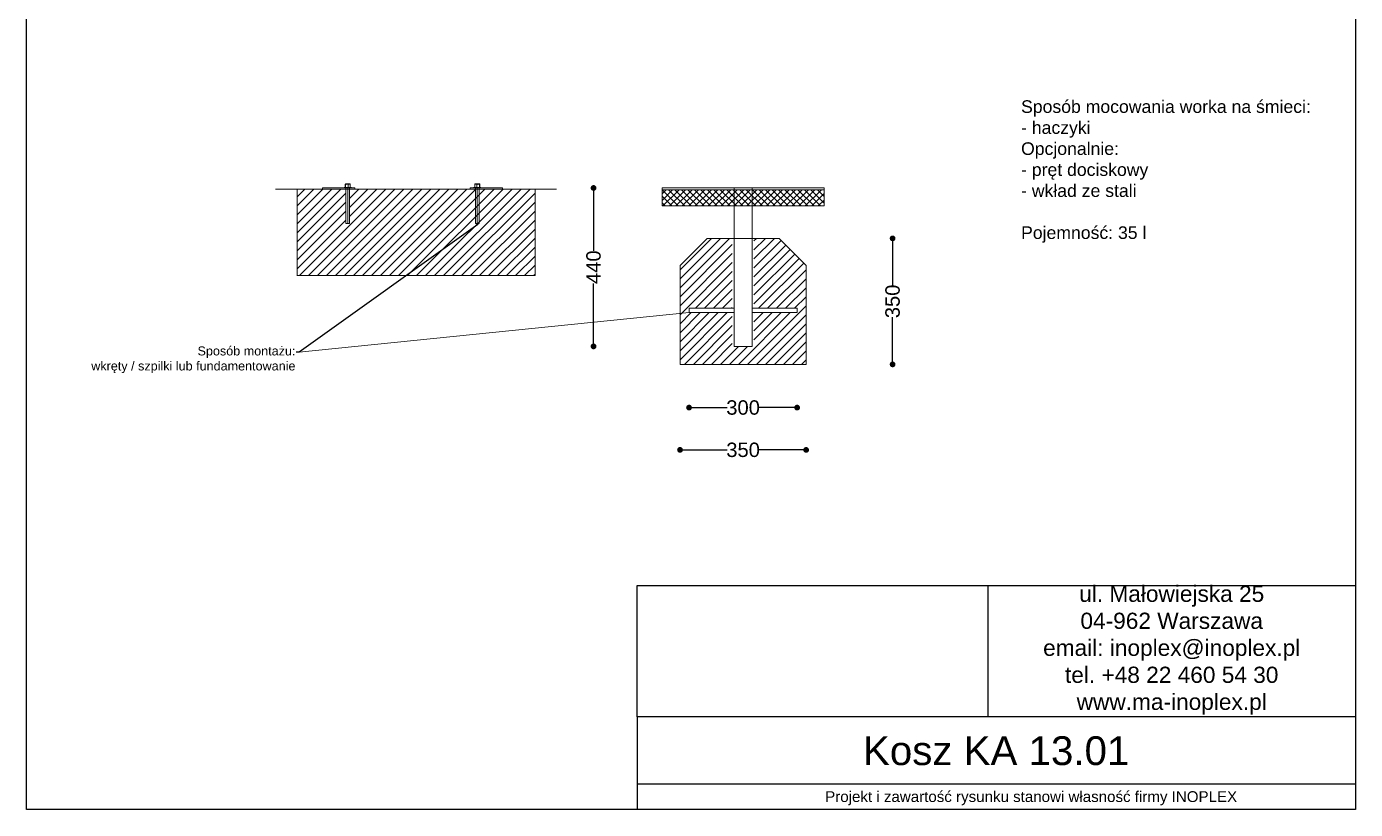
# Model space of a CAD drawing. Header units: millimetres. Extents: x 9731 to 13419, y 15947 to 20910.
# Drawn here: x 9731 to 13419, y 15947 to 18121 of the extents above; entities that cross this region are included whole.
import ezdxf
from ezdxf import colors
from ezdxf.entities.mleader import LeaderData, LeaderLine
from ezdxf.math import Vec2, Vec3

# ---------------------------------------------------------------- set-up
doc = ezdxf.new("R2010")
doc.units = ezdxf.units.MM
doc.header["$LTSCALE"] = 3
doc.layers.add('Krawędzie widoczneARTUR', color=7, linetype='Continuous', lineweight=50)
doc.layers.add('stal', color=7, linetype='Continuous', lineweight=20)
doc.styles.get("Standard").update_dxf_attribs({"font": 'arial.ttf'})
doc.dimstyles.get("Standard").update_dxf_attribs({"dimtxt": 0.18, "dimasz": 0.18, "dimexe": 0.18, "dimexo": 0.0625, "dimgap": 0.09, "dimtad": 0, "dimtih": 1, "dimtoh": 1, "dimdec": 4, "dimzin": 0, "dimdsep": 46, "dimtxsty": 'Standard', "dimcen": 0.09, "dimadec": 0, "dimazin": 0, "dimtfac": 1, "dimtdec": 4, "dimtofl": 0, "dimtmove": 0, "dimatfit": 3, "dimfxl": 1, "dimtolj": 1, "dimtzin": 0, "dimarcsym": 0})
picture_1 = doc.add_image_def('image1.png', size_in_pixel=(179, 67))

# ---------------------------------------------------------------- blocks, each defined once
blk = doc.blocks.new('_Dot')
at = {"color": 0, "linetype": 'ByBlock', "lineweight": -2}
blk.add_line((-0.5, 0), (-1, 0), dxfattribs=at)
at = {"color": 0, "linetype": 'ByBlock', "const_width": 0.5}
blk.add_lwpolyline([(-0.25, 0, 1), (0.25, 0, 1)], format="xyb", close=True, dxfattribs=at)
blk = doc.blocks.new('*D12')
at = {"color": 0, "lineweight": -2, "transparency": 16777216}
for p, q in [((11560.6, 16945.2), (11675.4, 16945.2)), ((11878.6, 16945.2), (11763.8, 16945.2))]:
    blk.add_line(p, q, dxfattribs=at)
at = {"layer": 'Defpoints', "color": 0, "transparency": 16777216}
for p in [(11544.6, 17182.7), (11894.6, 17182.7), (11894.6, 16945.2)]:
    blk.add_point(p, dxfattribs=at)
at = {"color": 0, "lineweight": -2, "transparency": 16777216, "xscale": 16, "yscale": 16, "zscale": 16, "rotation": 180}
blk.add_blockref('_Dot', (11544.6, 16945.2), dxfattribs=at)
at = {"color": 0, "lineweight": -2, "transparency": 16777216, "xscale": 16, "yscale": 16, "zscale": 16}
blk.add_blockref('_Dot', (11894.6, 16945.2), dxfattribs=at)
at = {"color": 0, "lineweight": 15, "transparency": 16777216, "insert": (11719.6, 16945.2), "char_height": 40, "attachment_point": 5}
blk.add_mtext('\\A1;350', dxfattribs=at)
blk = doc.blocks.new('*D13')
at = {"color": 0, "lineweight": -2, "transparency": 16777216}
for p, q in [((12134.6, 17516.7), (12134.6, 17401.9)), ((12134.6, 17198.7), (12134.6, 17313.5))]:
    blk.add_line(p, q, dxfattribs=at)
at = {"layer": 'Defpoints', "color": 0, "transparency": 16777216}
for p in [(12134.6, 17532.7), (12134.6, 17532.7), (11894.6, 17182.7)]:
    blk.add_point(p, dxfattribs=at)
at = {"color": 0, "lineweight": -2, "transparency": 16777216, "xscale": 16, "yscale": 16, "zscale": 16}
for p, rotation in [((12134.6, 17532.7), 90), ((12134.6, 17182.7), 270)]:
    blk.add_blockref('_Dot', p, dxfattribs=dict(at, rotation=rotation))
at = {"color": 0, "lineweight": 15, "transparency": 16777216, "insert": (12134.6, 17357.7), "char_height": 40, "attachment_point": 5, "rotation": 90}
blk.add_mtext('\\A1;350', dxfattribs=at)
blk = doc.blocks.new('*D14')
at = {"color": 0, "lineweight": -2, "transparency": 16777216}
for p, q in [((11585.6, 17062.7), (11675.4, 17062.7)), ((11853.6, 17062.7), (11763.8, 17062.7))]:
    blk.add_line(p, q, dxfattribs=at)
at = {"layer": 'Defpoints', "color": 0, "transparency": 16777216}
for p in [(11569.6, 17338.7), (11869.6, 17338.7), (11869.6, 17062.7)]:
    blk.add_point(p, dxfattribs=at)
at = {"color": 0, "lineweight": -2, "transparency": 16777216, "xscale": 16, "yscale": 16, "zscale": 16, "rotation": 180}
blk.add_blockref('_Dot', (11569.6, 17062.7), dxfattribs=at)
at = {"color": 0, "lineweight": -2, "transparency": 16777216, "xscale": 16, "yscale": 16, "zscale": 16}
blk.add_blockref('_Dot', (11869.6, 17062.7), dxfattribs=at)
at = {"color": 0, "lineweight": 15, "transparency": 16777216, "insert": (11719.6, 17062.7), "char_height": 40, "attachment_point": 5}
blk.add_mtext('\\A1;300', dxfattribs=at)
blk = doc.blocks.new('*D15')
at = {"color": 0, "lineweight": -2, "transparency": 16777216}
for p, q in [((11304.6, 17656.7), (11304.6, 17497.7)), ((11304.6, 17248.7), (11304.6, 17407.7))]:
    blk.add_line(p, q, dxfattribs=at)
at = {"layer": 'Defpoints', "color": 0, "transparency": 16777216}
for p in [(11744.6, 17672.7), (11304.6, 17232.7), (11742.1, 17232.7)]:
    blk.add_point(p, dxfattribs=at)
at = {"color": 0, "lineweight": -2, "transparency": 16777216, "xscale": 16, "yscale": 16, "zscale": 16}
for p, rotation in [((11304.6, 17672.7), 90), ((11304.6, 17232.7), 270)]:
    blk.add_blockref('_Dot', p, dxfattribs=dict(at, rotation=rotation))
at = {"color": 0, "lineweight": 15, "transparency": 16777216, "insert": (11304.6, 17452.7), "char_height": 40, "attachment_point": 5, "rotation": 90}
blk.add_mtext('\\A1;440', dxfattribs=at)

msp = doc.modelspace()

# ---------------------------------------------------------------- hatches: boundary and pattern name
at = {"lineweight": 9}
h = msp.add_hatch(dxfattribs=at)
h.set_pattern_fill('JIS_WOOD', color=256, scale=25)
h.set_pattern_definition([(45, (8040.264, 15706.7), (-12.5, 12.5), [])])
h.paths.add_polyline_path([(10996.8, 17669.7), (10982.1, 17669.7), (10642.1, 17669.7), (10627.4, 17669.7), (10627.4, 17573.6), (10617.1, 17573.7), (10617.1, 17669.7), (10562.1, 17669.7), (10482.1, 17669.7), (10482.1, 17429.7), (11142.1, 17429.7), (11142.1, 17669.7), (11062.1, 17669.7), (11007.1, 17669.7), (11007.1, 17669.7), (10996.8, 17669.7)])
h = msp.add_hatch(dxfattribs=at)
h.set_pattern_fill('ANSI37', color=256, scale=4)
h.set_pattern_definition([(45, (9605.486, 15515.72), (-8.980256, 8.980256), []), (135, (9605.486, 15515.72), (-8.980256, -8.980256), [])])
h.paths.add_polyline_path([(11694.6, 17667.7), (11494.6, 17667.7), (11494.6, 17622.7), (11694.6, 17622.7)])
h.paths.add_polyline_path([(11744.6, 17667.7), (11694.6, 17667.7), (11694.6, 17622.7), (11744.6, 17622.7)])
h.paths.add_polyline_path([(11944.6, 17667.7), (11744.6, 17667.7), (11744.6, 17622.7), (11944.6, 17622.7)])
h = msp.add_hatch(dxfattribs=at)
h.set_pattern_fill('JIS_WOOD', color=256, scale=25)
h.set_pattern_definition([(45, (-5299.426, 5101.695), (-12.5, 12.5), [])])
h.paths.add_polyline_path([(11689.6, 17532.7), (11619.6, 17532.7), (11544.6, 17457.7), (11544.6, 17182.7), (11744.6, 17182.7), (11894.6, 17182.7), (11894.6, 17457.7), (11819.6, 17532.7), (11749.6, 17532.7), (11749.6, 17338.7), (11869.6, 17338.7), (11869.6, 17326.7), (11749.6, 17326.7), (11749.6, 17232.7), (11689.6, 17232.7), (11689.6, 17326.7), (11569.6, 17326.7), (11569.6, 17338.7), (11689.6, 17338.7)])

# ---------------------------------------------------------------- linework, layer by layer
for p, q in [((10562.1, 17669.7), (10422.1, 17669.7)), ((10562.1, 17669.7), (10482.1, 17669.7)), ((10482.1, 17669.7), (10482.1, 17429.7)), ((10602.1, 17672.7), (10552.1, 17672.7)), ((10552.1, 17672.7), (10552.1, 17669.7)), ((10562.1, 17672.7), (10602.1, 17672.7)), ((10562.1, 17672.7), (10642.1, 17672.7)), ((10642.1, 17669.7), (10562.1, 17669.7)), ((10642.1, 17672.7), (10642.1, 17669.7)), ((10642.1, 17672.7), (10642.1, 17669.7)), ((10642.1, 17669.7), (10982.1, 17669.7)), ((11002.1, 17672.7), (10962.1, 17672.7)), ((10962.1, 17672.7), (10962.1, 17669.7)), ((11052.1, 17672.7), (10972.1, 17672.7)), ((10972.1, 17669.7), (11052.1, 17669.7)), ((11042.1, 17672.7), (10992.1, 17672.7)), ((11012.1, 17672.7), (11052.1, 17672.7)), ((11052.1, 17669.7), (11052.1, 17672.7)), ((11052.1, 17669.7), (11202.1, 17669.7)), ((11062.1, 17669.7), (11142.1, 17669.7)), ((11142.1, 17669.7), (11142.1, 17429.7)), ((11694.6, 17672.7), (11494.6, 17672.7)), ((11494.6, 17672.7), (11494.6, 17622.7)), ((11494.6, 17672.7), (11494.6, 17667.7)), ((11494.6, 17667.7), (11944.6, 17667.7)), ((11749.6, 17672.7), (11689.6, 17672.7)), ((11744.6, 17672.7), (11694.6, 17672.7)), ((11694.6, 17672.7), (11744.6, 17672.7)), ((11694.6, 17672.7), (11694.6, 17232.7)), ((11744.6, 17672.7), (11944.6, 17672.7)), ((11744.6, 17672.7), (11744.6, 17232.7)), ((11944.6, 17672.7), (11944.6, 17622.7)), ((11494.6, 17622.7), (11944.6, 17622.7)), ((11544.6, 17457.7), (11619.6, 17532.7)), ((11819.6, 17532.7), (11619.6, 17532.7)), ((11894.6, 17457.7), (11819.6, 17532.7)), ((11544.6, 17457.7), (11544.6, 17182.7)), ((11894.6, 17182.7), (11894.6, 17457.7)), ((10481, 17429.7), (11142.1, 17429.7)), ((11544.6, 17182.7), (11744.6, 17182.7)), ((11744.6, 17182.7), (11894.6, 17182.7))]:
    msp.add_line(p, q, dxfattribs=at)
at = {"lineweight": 15}
msp.add_line((10487.2, 17216.4), (11569.6, 17326.7), dxfattribs=at)
for p, q in [((11425.2, 16203.7), (11425.2, 16568.3)), ((11619, 16568.3), (13419.1, 16568.3)), ((13419.1, 16568.3), (13419.1, 16203.7)), ((11425.2, 16203.7), (11425.2, 15946.6)), ((13419.1, 16203.7), (11619, 16203.7)), ((13418.8, 16017.1), (11425.2, 16017.1))]:
    msp.add_line(p, q)
msp.add_lwpolyline([(9730.9, 20910.5), (13419.1, 20910.5), (13419.1, 15946.6), (9730.9, 15946.6)], close=True)
at = {"layer": 'Krawędzie widoczneARTUR', "lineweight": 9}
for p, q in [((10612.1, 17673.7), (10632.4, 17673.7)), ((10612.1, 17673.7), (10612.1, 17672.7)), ((10615.3, 17674.4), (10615.3, 17681.4)), ((10616.1, 17683.9), (10628, 17683.9)), ((10616.4, 17674.4), (10616.4, 17681.4)), ((10617.4, 17673.7), (10617.4, 17672.7)), ((10623.4, 17674.4), (10623.4, 17681.4)), ((10628, 17683.9), (10628.5, 17683.9)), ((10629.3, 17674.4), (10629.3, 17681.4)), ((10992.1, 17673.7), (10971.8, 17673.7)), ((10974.9, 17674.4), (10974.9, 17681.4)), ((10976.2, 17683.9), (10975.6, 17683.9)), ((10988.1, 17683.9), (10976.2, 17683.9)), ((10980.8, 17674.4), (10980.8, 17681.4)), ((10986.8, 17673.7), (10986.8, 17672.7)), ((10987.8, 17674.4), (10987.8, 17681.4)), ((10988.9, 17674.4), (10988.9, 17681.4)), ((10992.1, 17673.7), (10992.1, 17672.7)), ((11569.6, 17338.7), (11569.6, 17326.7)), ((11694.6, 17338.7), (11569.6, 17338.7)), ((11869.6, 17338.7), (11744.6, 17338.7)), ((11869.6, 17326.7), (11869.6, 17338.7)), ((11694.6, 17326.7), (11569.6, 17326.7)), ((11869.6, 17326.7), (11744.6, 17326.7)), ((11694.6, 17232.7), (11744.6, 17232.7)), ((11697.1, 17232.7), (11694.6, 17232.7)), ((11744.6, 17232.7), (11742.1, 17232.7))]:
    msp.add_line(p, q, dxfattribs=at)
at = {"layer": 'Krawędzie widoczneARTUR', "lineweight": 9, "flags": 128}
for points in [[(10615.3, 17681.4), (10615.3, 17681.8), (10615.3, 17682.1), (10615.4, 17682.4), (10615.4, 17682.7), (10615.5, 17683), (10615.5, 17683.2), (10615.6, 17683.3), (10615.6, 17683.5), (10615.7, 17683.6), (10615.7, 17683.6), (10615.8, 17683.7), (10615.8, 17683.7), (10615.9, 17683.7), (10616, 17683.6), (10616, 17683.6), (10616.1, 17683.5), (10616.1, 17683.3), (10616.2, 17683.2), (10616.2, 17683), (10616.3, 17682.7), (10616.3, 17682.4), (10616.4, 17682.1), (10616.4, 17681.8), (10616.4, 17681.4)], [(10615.3, 17674.4), (10615.3, 17674.4), (10615.3, 17674.3), (10615.3, 17674.3), (10615.3, 17674.3), (10615.3, 17674.3), (10615.3, 17674.2), (10615.3, 17674.2), (10615.3, 17674.2), (10615.3, 17674.1), (10615.3, 17674.1), (10615.3, 17674.1), (10615.3, 17674), (10615.3, 17674), (10615.4, 17674), (10615.4, 17673.9), (10615.4, 17673.9), (10615.4, 17673.9), (10615.4, 17673.8), (10615.4, 17673.8), (10615.4, 17673.8), (10615.4, 17673.8), (10615.4, 17673.7), (10615.4, 17673.7), (10615.5, 17673.7)], [(10616.1, 17683.9), (10615.9, 17683.8), (10615.7, 17683.6)], [(10616.4, 17681.4), (10616.5, 17681.8), (10616.7, 17682.1), (10616.9, 17682.4), (10617.2, 17682.7), (10617.4, 17683), (10617.8, 17683.2), (10618.1, 17683.3), (10618.4, 17683.5), (10618.8, 17683.6), (10619.1, 17683.6), (10619.5, 17683.7), (10619.9, 17683.7), (10620.2, 17683.7), (10620.6, 17683.6), (10621, 17683.6), (10621.3, 17683.5), (10621.7, 17683.3), (10622, 17683.2), (10622.3, 17683), (10622.6, 17682.7), (10622.9, 17682.4), (10623.1, 17682.1), (10623.3, 17681.8), (10623.4, 17681.4)], [(10616.4, 17674.4), (10616.4, 17674.4), (10616.4, 17674.3), (10616.4, 17674.3), (10616.4, 17674.3), (10616.4, 17674.3), (10616.4, 17674.2), (10616.4, 17674.2), (10616.4, 17674.2), (10616.4, 17674.1), (10616.4, 17674.1), (10616.4, 17674.1), (10616.4, 17674), (10616.4, 17674), (10616.4, 17674), (10616.5, 17673.9), (10616.5, 17673.9), (10616.5, 17673.9), (10616.5, 17673.8), (10616.5, 17673.8), (10616.5, 17673.8), (10616.5, 17673.8), (10616.5, 17673.7), (10616.5, 17673.7), (10616.5, 17673.7)], [(10629.1, 17682), (10628.9, 17682.3), (10628.8, 17682.6), (10628.6, 17682.8), (10628.4, 17683), (10628.2, 17683.2), (10628, 17683.3), (10627.7, 17683.4), (10627.5, 17683.5), (10627.2, 17683.6), (10627, 17683.6), (10626.7, 17683.7), (10626.4, 17683.7), (10626.2, 17683.7), (10625.9, 17683.7), (10625.7, 17683.6), (10625.4, 17683.6), (10625.2, 17683.5), (10624.9, 17683.4), (10624.7, 17683.2), (10624.4, 17683), (10624.1, 17682.7), (10623.8, 17682.3), (10623.6, 17681.9), (10623.4, 17681.4)], [(10623.4, 17674.4), (10623.4, 17674.4), (10623.4, 17674.3), (10623.4, 17674.3), (10623.4, 17674.3), (10623.4, 17674.3), (10623.4, 17674.2), (10623.4, 17674.2), (10623.4, 17674.2), (10623.4, 17674.1), (10623.4, 17674.1), (10623.4, 17674.1), (10623.4, 17674), (10623.4, 17674), (10623.4, 17674), (10623.4, 17673.9), (10623.4, 17673.9), (10623.4, 17673.9), (10623.4, 17673.8), (10623.4, 17673.8), (10623.4, 17673.8), (10623.4, 17673.8), (10623.4, 17673.7), (10623.4, 17673.7), (10623.4, 17673.7)], [(10628.9, 17683.6), (10628.7, 17683.8), (10628.5, 17683.9)], [(10629.3, 17681.4), (10629.3, 17681.5), (10629.3, 17681.7), (10629.3, 17681.8), (10629.3, 17682), (10629.3, 17682.1), (10629.2, 17682.2), (10629.2, 17682.4), (10629.2, 17682.5), (10629.2, 17682.6), (10629.2, 17682.7), (10629.2, 17682.8), (10629.2, 17682.9), (10629.1, 17683), (10629.1, 17683.1), (10629.1, 17683.2), (10629.1, 17683.2), (10629.1, 17683.3), (10629, 17683.4), (10629, 17683.4), (10629, 17683.5), (10629, 17683.5), (10628.9, 17683.5), (10628.9, 17683.6), (10628.9, 17683.6)], [(10629.1, 17682), (10629.1, 17682), (10629.1, 17682), (10629.1, 17682), (10629.1, 17681.9), (10629.1, 17681.9), (10629.1, 17681.9), (10629.2, 17681.8), (10629.2, 17681.8), (10629.2, 17681.8), (10629.2, 17681.8), (10629.2, 17681.7), (10629.2, 17681.7), (10629.2, 17681.7), (10629.2, 17681.7), (10629.2, 17681.6), (10629.2, 17681.6), (10629.3, 17681.6), (10629.3, 17681.6), (10629.3, 17681.5), (10629.3, 17681.5), (10629.3, 17681.5), (10629.3, 17681.4), (10629.3, 17681.4), (10629.3, 17681.4)], [(10629.3, 17674.4), (10629.3, 17674.4), (10629.3, 17674.3), (10629.3, 17674.3), (10629.3, 17674.3), (10629.3, 17674.3), (10629.3, 17674.2), (10629.3, 17674.2), (10629.3, 17674.2), (10629.3, 17674.1), (10629.3, 17674.1), (10629.3, 17674.1), (10629.3, 17674), (10629.3, 17674), (10629.3, 17674), (10629.2, 17673.9), (10629.2, 17673.9), (10629.2, 17673.9), (10629.2, 17673.8), (10629.2, 17673.8), (10629.2, 17673.8), (10629.2, 17673.8), (10629.2, 17673.7), (10629.2, 17673.7), (10629.1, 17673.7)], [(10974.9, 17681.4), (10974.9, 17681.5), (10974.9, 17681.7), (10974.9, 17681.8), (10974.9, 17682), (10974.9, 17682.1), (10974.9, 17682.2), (10974.9, 17682.4), (10975, 17682.5), (10975, 17682.6), (10975, 17682.7), (10975, 17682.8), (10975, 17682.9), (10975, 17683), (10975.1, 17683.1), (10975.1, 17683.2), (10975.1, 17683.2), (10975.1, 17683.3), (10975.1, 17683.4), (10975.2, 17683.4), (10975.2, 17683.5), (10975.2, 17683.5), (10975.2, 17683.5), (10975.2, 17683.6), (10975.3, 17683.6)], [(10975.1, 17682), (10975.1, 17682), (10975.1, 17682), (10975.1, 17682), (10975, 17681.9), (10975, 17681.9), (10975, 17681.9), (10975, 17681.8), (10975, 17681.8), (10975, 17681.8), (10975, 17681.8), (10975, 17681.7), (10975, 17681.7), (10975, 17681.7), (10974.9, 17681.7), (10974.9, 17681.6), (10974.9, 17681.6), (10974.9, 17681.6), (10974.9, 17681.6), (10974.9, 17681.5), (10974.9, 17681.5), (10974.9, 17681.5), (10974.9, 17681.4), (10974.9, 17681.4), (10974.9, 17681.4)], [(10974.9, 17674.4), (10974.9, 17674.4), (10974.9, 17674.3), (10974.9, 17674.3), (10974.9, 17674.3), (10974.9, 17674.3), (10974.9, 17674.2), (10974.9, 17674.2), (10974.9, 17674.2), (10974.9, 17674.1), (10974.9, 17674.1), (10974.9, 17674.1), (10974.9, 17674), (10974.9, 17674), (10974.9, 17674), (10974.9, 17673.9), (10974.9, 17673.9), (10974.9, 17673.9), (10974.9, 17673.8), (10975, 17673.8), (10975, 17673.8), (10975, 17673.8), (10975, 17673.7), (10975, 17673.7), (10975, 17673.7)], [(10975.1, 17682), (10975.2, 17682.3), (10975.4, 17682.6), (10975.6, 17682.8), (10975.8, 17683), (10976, 17683.2), (10976.2, 17683.3), (10976.5, 17683.4), (10976.7, 17683.5), (10977, 17683.6), (10977.2, 17683.6), (10977.5, 17683.7), (10977.7, 17683.7), (10978, 17683.7), (10978.2, 17683.7), (10978.5, 17683.6), (10978.7, 17683.6), (10979, 17683.5), (10979.2, 17683.4), (10979.5, 17683.2), (10979.8, 17683), (10980.1, 17682.7), (10980.4, 17682.3), (10980.6, 17681.9), (10980.8, 17681.4)], [(10975.3, 17683.6), (10975.4, 17683.8), (10975.6, 17683.9)], [(10987.8, 17681.4), (10987.6, 17681.8), (10987.5, 17682.1), (10987.3, 17682.4), (10987, 17682.7), (10986.7, 17683), (10986.4, 17683.2), (10986.1, 17683.3), (10985.7, 17683.5), (10985.4, 17683.6), (10985, 17683.6), (10984.7, 17683.7), (10984.3, 17683.7), (10983.9, 17683.7), (10983.6, 17683.6), (10983.2, 17683.6), (10982.8, 17683.5), (10982.5, 17683.3), (10982.1, 17683.2), (10981.8, 17683), (10981.5, 17682.7), (10981.3, 17682.4), (10981.1, 17682.1), (10980.9, 17681.8), (10980.8, 17681.4)], [(10980.8, 17674.4), (10980.8, 17674.4), (10980.8, 17674.3), (10980.8, 17674.3), (10980.8, 17674.3), (10980.8, 17674.3), (10980.8, 17674.2), (10980.8, 17674.2), (10980.8, 17674.2), (10980.8, 17674.1), (10980.8, 17674.1), (10980.8, 17674.1), (10980.8, 17674), (10980.8, 17674), (10980.8, 17674), (10980.8, 17673.9), (10980.8, 17673.9), (10980.8, 17673.9), (10980.8, 17673.8), (10980.8, 17673.8), (10980.8, 17673.8), (10980.8, 17673.8), (10980.8, 17673.7), (10980.8, 17673.7), (10980.8, 17673.7)], [(10987.8, 17674.4), (10987.8, 17674.4), (10987.8, 17674.3), (10987.8, 17674.3), (10987.8, 17674.3), (10987.8, 17674.3), (10987.8, 17674.2), (10987.8, 17674.2), (10987.8, 17674.2), (10987.8, 17674.1), (10987.7, 17674.1), (10987.7, 17674.1), (10987.7, 17674), (10987.7, 17674), (10987.7, 17674), (10987.7, 17673.9), (10987.7, 17673.9), (10987.7, 17673.9), (10987.7, 17673.8), (10987.7, 17673.8), (10987.7, 17673.8), (10987.7, 17673.8), (10987.7, 17673.7), (10987.6, 17673.7), (10987.6, 17673.7)], [(10988.9, 17681.4), (10988.8, 17681.8), (10988.8, 17682.1), (10988.8, 17682.4), (10988.7, 17682.7), (10988.7, 17683), (10988.7, 17683.2), (10988.6, 17683.3), (10988.5, 17683.5), (10988.5, 17683.6), (10988.4, 17683.6), (10988.4, 17683.7), (10988.3, 17683.7), (10988.3, 17683.7), (10988.2, 17683.6), (10988.1, 17683.6), (10988.1, 17683.5), (10988, 17683.3), (10988, 17683.2), (10987.9, 17683), (10987.9, 17682.7), (10987.8, 17682.4), (10987.8, 17682.1), (10987.8, 17681.8), (10987.8, 17681.4)], [(10988.1, 17683.9), (10988.3, 17683.8), (10988.5, 17683.6)], [(10988.9, 17674.4), (10988.9, 17674.4), (10988.9, 17674.3), (10988.9, 17674.3), (10988.9, 17674.3), (10988.9, 17674.3), (10988.9, 17674.2), (10988.9, 17674.2), (10988.9, 17674.2), (10988.8, 17674.1), (10988.8, 17674.1), (10988.8, 17674.1), (10988.8, 17674), (10988.8, 17674), (10988.8, 17674), (10988.8, 17673.9), (10988.8, 17673.9), (10988.8, 17673.9), (10988.8, 17673.8), (10988.8, 17673.8), (10988.8, 17673.8), (10988.7, 17673.8), (10988.7, 17673.7), (10988.7, 17673.7), (10988.7, 17673.7)]]:
    msp.add_lwpolyline(points, dxfattribs=at)
at = {"layer": 'stal', "lineweight": 9}
for p, q in [((10612.1, 17672.7), (10617.1, 17672.7)), ((10617.1, 17672.7), (10617.1, 17573.7)), ((10617.1, 17672.7), (10622.4, 17672.7)), ((10622.4, 17672.7), (10622.4, 17573.6)), ((10629.1, 17673.7), (10626.1, 17673.7)), ((10632.4, 17672.7), (10627.4, 17672.7)), ((10627.4, 17672.7), (10627.4, 17573.6)), ((10632.4, 17673.7), (10632.4, 17672.7)), ((10971.8, 17673.7), (10971.8, 17672.7)), ((10971.8, 17672.7), (10976.8, 17672.7)), ((10975, 17673.7), (10978, 17673.7)), ((10976.8, 17672.7), (10976.8, 17573.6)), ((10987.1, 17672.7), (10981.8, 17672.7)), ((10981.8, 17672.7), (10981.8, 17573.6)), ((10992.1, 17672.7), (10987.1, 17672.7)), ((10987.1, 17672.7), (10987.1, 17573.7)), ((10617.1, 17573.7), (10627.4, 17573.6)), ((10987.1, 17573.7), (10976.8, 17573.6))]:
    msp.add_line(p, q, dxfattribs=at)

# ---------------------------------------------------------------- texts
for s, width, gutter_width, heights, insert, char_height, attachment_point in [('Sposób mocowania worka na śmieci:\\P- haczyki\\POpcjonalnie:\\P- pręt dociskowy\\P- wkład ze stali\\P\\PPojemność: 35 l', 835.141, 1, [0], (12491.1, 17916.2), 35, 1), ('ul. Małowiejska 25\\P04-962 Warszawa\\Pemail: inoplex@inoplex.pl\\Ptel. +48 22 460 54 30\\Pwww.ma-inoplex.pl', 1019.877, 1, [432.7], (12909.2, 16388.8), 45, 5), ('Kosz KA 13.01', 1993.625, 1, [0], (12422, 16109.2), 80, 5), ('Projekt i zawartość rysunku stanowi własność firmy INOPLEX ', 1800.088, 12.5, [70.5], (12519.1, 15977.7), 30, 5)]:
    msp.add_mtext_dynamic_manual_height_columns(s, width=width, gutter_width=gutter_width, heights=heights, dxfattribs=dict(insert=insert, char_height=char_height, attachment_point=attachment_point))

# ---------------------------------------------------------------- dimensions: what is measured, and where the dimension line sits
at = {"lineweight": 15}
for base, p1, p2, picture, middle in [((11304.6, 17232.7), (11744.6, 17672.7), (11742.1, 17232.7), '*D15', (11304.6, 17452.7)), ((12134.6, 17532.7), (11894.6, 17182.7), (12134.6, 17532.7), '*D13', (12134.6, 17357.7))]:
    dim = msp.add_linear_dim(base=base, p1=p1, p2=p2, angle=90, dimstyle='Standard', override={"dimtxt": 40, "dimasz": 16, "dimtih": 0, "dimtoh": 0, "dimdec": 0, "dimblk": 'Dot', "dimse1": 1, "dimse2": 1, "dimtdec": 0}, dxfattribs=at)
    dim.commit()
    dim.dimension.update_dxf_attribs({"geometry": picture, "text_midpoint": middle})
for base, p1, p2, picture, middle in [((11869.6, 17062.7), (11569.6, 17338.7), (11869.6, 17338.7), '*D14', (11719.6, 17062.7)), ((11894.6, 16945.2), (11544.6, 17182.7), (11894.6, 17182.7), '*D12', (11719.6, 16945.2))]:
    dim = msp.add_linear_dim(base=base, p1=p1, p2=p2, dimstyle='Standard', override={"dimtxt": 40, "dimasz": 16, "dimtih": 0, "dimtoh": 0, "dimdec": 0, "dimblk": 'Dot', "dimse1": 1, "dimse2": 1, "dimtdec": 0}, dxfattribs=at)
    dim.commit()
    dim.dimension.update_dxf_attribs({"geometry": picture, "text_midpoint": middle})

# ---------------------------------------------------------------- pictures from other files: only their frames are drawn
image = msp.add_image(picture_1, insert=(11425.2, 16203.7), size_in_units=(974, 364.6))
image.dxf.flags = 7

# ---------------------------------------------------------------- leaders
ml = msp.add_multileader_mtext('Standard', dxfattribs=at)
ml.set_content('Sposób montażu:\\Pwkręty / szpilki lub fundamentowanie', color=256)
ml.set_leader_properties()
ml.build(insert=Vec2(0, 0))
ctx = ml.context
ctx.base_point, ctx.char_height, ctx.plane_origin = Vec3(9909.9, 17216.4), 25, Vec3(11007.1, 17573.7)
ctx.text_align_type = 2
notes = []
notes.append((ctx, [(1, (1, 1, 0), (10487.2, 17216.4), (-1, 0), 8, [(0, [(10987.1, 17573.7)], 0, [])])]))
ctx.mtext.insert, ctx.mtext.alignment, ctx.mtext.flow_direction = Vec3(10477.2, 17232.6), 3, 5
for ctx, leaders in notes:
    for number, flags, end, landing, length, lines in leaders:
        leader = LeaderData()
        leader.index, (leader.has_last_leader_line, leader.has_dogleg_vector, leader.attachment_direction) = number, flags
        leader.last_leader_point, leader.dogleg_vector, leader.dogleg_length = Vec3(end), Vec3(landing), length
        for number, points, colour, breaks in lines:
            line = LeaderLine()
            line.index, line.vertices, line.color, line.breaks = number, Vec3.list(points), colors.encode_raw_color(colour), breaks
            leader.lines.append(line)
        ctx.leaders.append(leader)

doc.saveas('drawing.dxf')
